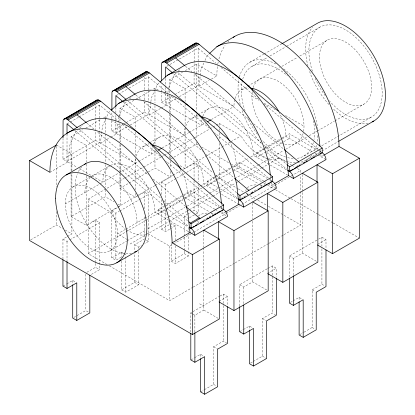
<?xml version="1.0" encoding="UTF-8"?>
<svg xmlns="http://www.w3.org/2000/svg" width="415" height="415" viewBox="0 0 415 415"><rect width="100%" height="100%" fill="white"/><g stroke="black" fill="none" stroke-linecap="round" stroke-linejoin="round"><path stroke-width="0.31" stroke-dasharray="2.08 1.56" d="M99.595 131.228L99.595 142.703L67.017 161.508L62.945 159.158L63.023 138.491M62.945 159.158L95.523 140.353L95.554 131.306M95.559 130.663L95.647 104.829M126.923 126.923L115.884 133.298L111.811 130.948L111.853 119.323M111.853 118.674L111.879 112.216M126.196 122.643L144.384 112.138L144.425 100.513M144.43 99.87L144.456 92.12M144.467 89.536L144.508 77.263M176.048 98.563L165.559 104.616L161.487 102.266L161.523 92.576M161.523 91.933L161.549 84.826M174.788 94.589L194.064 83.457L194.096 73.771M194.101 73.123L194.189 47.938M192.84 314.082L194.879 315.26L203.838 310.088L203.832 247.937M49.919 172.324L67.832 161.98L69.912 144.928L76.018 131.441L78.264 129.356M135.731 158.981A36.857 21.279 60 0 0 135.425 163.391L100.409 143.17L102.489 126.119L108.59 112.631L111.287 110.131M110.722 137.215L116.698 133.77L118.7 117.346M185.178 127.903A36.857 21.279 60 0 0 184.291 135.181L149.27 114.96L150.811 102.329M150.889 101.696L151.351 97.909L154.271 91.456M161.409 107.952L166.374 105.088L168.376 88.665M234.714 99.771A36.857 21.279 60 0 0 233.967 106.499L198.951 86.279L201.031 69.227L203.947 62.779M118.778 116.714L124.879 103.226L127.576 100.726M154.536 90.869L157.456 84.421L160.154 81.921M168.718 87.446L174.554 74.55L177.252 72.044M205.01 60.429L207.132 55.74L209.829 53.239M79.649 128.069L82.45 125.47M129.444 98.993L132.25 96.394M178.191 71.178L180.992 68.579M67.017 123.893L69.777 122.3M70.332 121.979L78.611 117.201M79.166 116.88L99.595 105.088L117.502 120.158M115.884 95.683L118.088 94.407M118.643 94.091L126.923 89.308M129.132 88.032L148.456 76.874L166.861 92.363M166.664 66.364L169.424 64.771M169.979 64.45L198.137 48.197L216.044 63.267M71.09 170.752L71.09 136.587L82.865 129.791M85.672 128.173L100.809 119.432M103.615 117.813L105.296 116.843L106.951 117.798M119.956 116.112L119.956 108.377L135.518 99.393M136.073 99.071L150.526 90.729M153.306 89.121L154.971 88.162L158.841 90.392M169.631 88.079L169.631 79.696L182.507 72.262M185.308 70.649L196.508 64.18L216.863 75.935A86.377 49.873 60 0 1 217.693 64.828M111.811 130.948L122.939 124.521M123.483 124.21L125.657 122.954M161.487 102.266L171.53 96.467M130.237 125.008L148.456 114.488L148.456 103.013M179.363 96.648L198.137 85.812L198.137 74.97M100.409 143.17L110.183 137.531M149.27 114.96L160.859 108.274M198.951 86.279L209.025 80.463M211.266 79.166L216.863 75.935M249.726 62.328L263.691 54.261M264.251 53.94L281.012 44.265M252.03 66.317L267.67 57.286M269.906 55.994L286.106 46.641M286.666 46.319L319.623 27.291M73.024 186.952L89.775 177.283M90.335 176.961L109.363 165.974M136.317 156.113A36.857 21.279 60 0 1 143.061 146.516L149.032 143.071M149.576 142.755L159.35 137.116L164.745 135.446L171.032 136.073A36.857 21.279 60 0 1 196.202 158.39L200.346 167.017L202.945 175.778L203.838 184.078L219.353 193.037M185.785 126.004A36.857 21.279 60 0 1 191.922 118.306L197.441 115.121M197.991 114.805L209.025 108.434L214.42 106.769L220.707 107.392A36.857 21.279 60 0 1 245.882 129.713L250.022 138.335L252.626 147.097L253.513 155.397L287.419 174.969M235.04 98.578A36.857 21.279 60 0 1 241.603 89.624L247.2 86.393M247.76 86.071L279.627 67.671M281.863 66.379L297.503 57.353M299.739 56.061L327.108 40.255M65.388 203.827A36.857 21.279 60 0 1 104.481 200.331A36.857 21.279 60 0 1 104.481 252.455A36.857 21.279 60 0 1 65.388 203.827L99.491 184.136M100.051 183.814L118.861 172.951M119.416 172.635L138.143 161.824M138.683 161.508L156.133 151.434M162.203 147.927L188.706 132.629M189.256 132.312L205.259 123.073M211.328 119.567L233.967 106.499M107.158 264.614L88.193 253.664L88.193 199.122L124.054 178.419M124.614 178.097L143.102 167.421M143.663 167.095L161.036 157.067M161.596 156.746L163.837 155.449M164.397 155.127L167.198 153.509M167.759 153.187L193.535 138.304M194.096 137.982L212.584 127.306M213.144 126.985L219.307 123.426L240.933 135.913L245.369 142.397A41.464 23.94 60 0 0 266.477 158.291M30.679 239.854L56.43 224.982L62.509 228.494M71.09 173.978L71.09 216.521L105.296 196.772L114.135 201.877M119.956 173.486L119.956 188.311L147.745 172.267M148.3 171.945L154.971 168.091L170.446 177.023L170.446 171.224M170.752 158.981L196.508 144.114L198.183 145.084M91.902 221.952L117.103 207.407M117.663 207.08L136.717 196.082M137.277 195.761L154.645 185.728M155.205 185.406L172.578 175.379M173.138 175.052L180.982 170.524M183.222 169.232L221.325 147.232M221.885 146.91L230.289 142.06M230.849 141.733L240.933 135.913M62.945 259.059L62.945 239.092L66.867 236.825M67.427 236.503L71.904 233.92L71.904 173.968M71.09 216.521L86.564 225.454L95.523 220.282L99.595 222.632L99.595 269.651L90.366 274.979M121.31 257.113L115.884 260.247L111.811 257.897L111.811 210.877L117.409 207.645M117.969 207.324L120.77 205.705L120.77 174.118M119.956 188.311L135.425 197.244L144.384 192.072L148.456 194.422L148.456 241.442L144.659 243.636M161.487 194.438L161.487 182.195L170.446 177.023M180.131 165.689L185.106 168.563L194.064 163.391L198.137 165.741L198.137 181.843M62.945 239.092L67.017 241.442L69.227 240.166M69.777 239.844L99.595 222.632M111.811 210.877L115.884 213.227L119.193 211.318M119.748 210.996L139.072 199.843M139.622 199.522L148.456 194.422M161.487 182.195L165.559 184.55L176.048 178.492M176.603 178.175L185.987 172.754M186.543 172.438L198.137 165.741M165.409 210.026L158.229 214.171L158.229 209.466L163.723 206.297M164.273 205.98L181.848 195.833M183.529 194.863L190.807 190.661L218.695 206.836M215.925 180.857L207.095 185.956L207.095 181.256L214.783 176.816M215.333 176.5L230.709 167.619M231.269 167.297L239.668 162.447L267.001 178.3M266.155 151.859L256.771 157.275L256.771 152.575L264.5 148.114M265.05 147.792L281.614 138.231M282.169 137.91L289.343 133.77L317.231 149.945M125.33 229.402L117.512 233.915L127.286 239.559M125.885 229.08L165.46 206.229M166.016 205.913L183.129 196.03M183.684 195.714L200.035 186.273M200.58 185.956L215.982 177.065M216.537 176.743L232.545 167.499M233.1 167.183L248.549 158.26M250.753 156.989L286.085 136.587L312.749 151.983M88.193 253.664L146.469 220.023M147.029 219.696L166.078 208.698M166.638 208.377L184.006 198.344M184.566 198.022L217.066 179.259M217.626 178.938L219.307 177.968L237.717 188.592M165.959 209.705L183.077 199.823M185.282 198.552L190.807 195.361L190.807 190.661M216.48 180.541L232.488 171.296M233.043 170.975L239.668 167.152L239.668 162.447M266.71 151.537L283.274 141.977M283.824 141.655L289.343 138.47L289.343 133.77M109.876 250.79L126.679 241.089M127.239 240.762L145.722 230.092M147.963 228.8L167.561 217.486M168.122 217.159L184.924 207.459M187.165 206.167L209.004 193.556M209.565 193.234L217.963 188.384M218.523 188.062L234.205 179.005M234.766 178.683L257.731 165.424M258.291 165.103L267.25 159.931M267.81 159.609L283.492 150.552M285.733 149.26L306.986 136.986M309.222 135.7L317.039 131.181M317.6 130.86L334.36 121.185M334.915 120.864L363.965 104.092M130.087 243.999L145.203 235.269M146.339 234.169L148.005 233.655L168.734 221.688M169.294 221.361L186.667 211.334M187.227 211.012L188.908 210.042M189.468 209.715L212.444 196.451M213.004 196.129L219.167 192.57M219.727 192.249L235.414 183.191M235.974 182.865L237.655 181.895M238.215 181.573L261.191 168.308M261.751 167.987L279.119 157.954L286.329 162.12M62.945 286.106L66.203 284.228M66.748 283.912L72.718 280.467L75.774 282.231M86.834 272.318L95.523 267.302L99.595 269.651M111.811 257.897L121.585 252.253L123.618 253.43M121.585 261.18L121.585 289.872L134.61 282.345L134.61 244.731L144.384 239.092L144.384 215.904M161.487 199.589L161.487 229.215L169.631 224.515M184.291 250.478L184.291 216.049L187.004 214.482M187.549 214.171L190.807 212.288M192.975 211.038L194.064 210.41L198.137 212.76L198.137 184.421M134.61 244.731L138.683 247.081L141.401 245.514M161.487 229.215L165.559 231.565L169.901 229.059M170.446 228.748L175.332 225.926L175.332 239.953M189.448 217.776L195.418 214.327M195.963 214.016L198.137 212.76M303.858 156.082L319.498 147.05M321.734 145.764L371.451 117.056M306.161 160.071L338.002 141.691M196.757 224.038L198.437 223.068M202.795 220.552L213.113 214.591M211.354 213.523A10.365 5.986 0 0 1 212.568 213.87L213.658 214.28L215.893 212.988M240.581 198.733L250.572 192.965M251.117 192.653L257.632 188.892M260.345 187.321L262.519 186.07L259.168 184.125M264.199 185.1L265.32 184.452M296.31 166.56L309.559 158.909M311.769 157.638L321.153 152.217L317.791 150.266M225.283 212.132L222.565 213.699L222.367 211.852M273.635 184.213L271.431 185.489L271.166 183.025M323.908 155.189L321.106 156.808L320.842 154.344M148.005 233.655L169.631 246.142L172.993 244.202M173.553 243.875L190.926 233.847M191.486 233.526L193.167 232.556M193.727 232.229L225.661 213.792M226.222 213.466L239.673 205.705M241.914 204.408L274.414 185.645M274.974 185.323L288.98 177.236M291.221 175.944L300.745 170.441L300.745 173.008M73.808 317.454L85.749 310.56L88.805 312.319M171.26 243.34L171.26 261.191L184.291 253.669L188.363 256.019L188.363 252.19M121.585 289.872L125.657 292.222L138.683 284.7L138.683 250.909M171.26 261.191L175.332 263.541L188.363 256.019M109.389 265.901L169.631 300.683L192.607 287.419M193.167 287.097L219.499 271.892M220.059 271.566L234.631 263.157M235.191 262.835L268.246 243.745M268.806 243.423L283.378 235.015M283.938 234.688L300.745 224.982L300.745 175.576M190.807 332.228L190.807 312.91L192.461 311.95M193.011 311.634L219.514 296.331M220.069 296.014L223.379 294.1L227.451 296.45L227.451 305.471M239.668 305.954L239.668 284.695L267.276 268.759M267.825 268.438L272.245 265.89L276.317 268.24L276.317 277.256M289.343 277.272L289.343 256.014L318.056 239.439M318.606 239.123L321.921 237.209L325.993 239.559L325.993 249.223M219.053 301.3L227.451 296.45M239.668 284.695L243.74 287.05L252.699 281.873L268.173 290.811M267.359 273.412L276.317 268.24M289.343 256.014L293.415 258.369L302.374 253.197L317.849 262.13M317.594 244.409L325.993 239.559M190.807 359.924L194.064 358.046M194.604 357.73L200.58 354.286L203.122 355.754M204.377 389.706L213.606 384.378L213.606 346.764L223.379 341.12L226.434 342.883M239.668 331.715L242.925 329.837M243.47 329.52L249.441 326.076L252.496 327.834M253.243 361.496L262.472 356.163L262.472 318.549L272.245 312.91L275.295 314.674M290.433 302.405L292.601 301.155M293.146 300.839L299.116 297.394L302.68 299.448M304.003 332.187L312.147 327.487L312.147 289.867L321.921 284.228L324.976 285.992M200.58 391.9L203.838 390.017M250.525 363.063L252.699 361.807M299.661 334.692L303.464 332.498M241.603 89.624L246.998 87.959L248.933 88.151M191.922 118.306L197.322 116.641L199.257 116.833M143.061 146.516L148.456 144.851L150.391 145.043M110.483 165.326L115.884 163.66L122.166 164.283A36.857 21.279 60 0 1 147.341 186.605L151.48 195.226L154.084 203.988L154.971 212.288L169.932 220.925M279.119 157.954L274.689 159.324A41.464 23.94 60 0 1 267.618 158.623M145.79 234.34L143.569 235.025A41.464 23.94 60 0 1 126.876 229.837M262.519 186.07L261.434 185.661A10.365 5.986 0 0 0 259.577 185.173M199.636 303.837L203.848 306.104M251.884 96.156L259.168 100.357M264.215 103.273L277.106 110.712M285.51 115.567L304.003 126.243M194.064 83.457L198.137 85.812M314.975 153.27L317.205 154.556M317.765 154.878L325.993 159.63M169.631 79.696L185.106 88.628L185.106 101.525M286.884 162.436L291.32 164.999M291.875 165.32L294.645 166.918M297.42 168.521L300.745 170.441M163.816 93.266L170.446 97.094L170.446 112.564M166.374 105.088L201.394 125.304A36.857 21.279 60 0 1 202.141 118.581M144.384 112.138L148.456 114.488M263.629 180.982L236.41 165.269L235.523 156.969L232.919 148.207L230.019 142.169M264.184 181.303L267.53 183.238M268.085 183.56L276.317 188.306M201.545 147.019L230.647 163.826M231.207 164.148L263.11 182.569M263.67 182.891L265.351 183.861M267.592 185.152L274.865 189.354M275.425 189.676L290.536 198.401M291.097 198.723L317.963 214.239M318.523 214.56L332.519 222.637M333.074 222.959L359.385 238.148M119.956 108.377L135.425 117.31L135.425 128.915M238.272 188.913L243.854 192.135M246.085 193.426L247.755 194.391M249.986 195.678L255.567 198.899M257.798 200.186L267.836 205.985M268.396 206.307L283.455 215.001M284.01 215.323L300.745 224.982M111.376 120.35L120.77 125.776L120.77 141.888M116.698 133.77L151.714 153.986A36.857 21.279 60 0 1 152.601 146.708M221.579 194.324L238.298 203.973M95.523 140.353L99.595 142.703M214.768 209.196L187.549 193.483L186.662 185.178L184.058 176.417L181.422 170.928M215.323 209.518L218.663 211.448M220.894 212.734L226.367 215.893M71.09 136.587L86.564 145.525L86.564 163.572M184.291 216.049L188.363 218.404M312.147 289.867L315.203 291.631M56.43 145.053L71.904 153.986L71.904 170.747M67.832 161.98L77.283 167.432M79.504 168.718L102.853 182.195A36.857 21.279 60 0 1 109.451 165.995M170.487 221.247L189.992 232.504M175.332 225.926L171.26 223.576L171.26 226.761M118.005 204.113L120.77 205.705M312.147 327.487L315.203 329.245M88.193 199.122L109.819 211.609L114.255 218.098A41.464 23.94 60 0 0 124.832 228.411M146.422 240.264L148.456 241.442M262.472 318.549L266.036 320.608M124.127 253.726L125.657 254.608L125.657 256.517M65.274 230.086L71.904 233.92M203.838 310.088L219.307 319.021M190.807 312.91L192.332 313.787M134.61 282.345L138.683 284.7M262.472 356.163L266.544 358.519M213.606 346.764L217.678 349.114M213.606 384.378L216.661 386.142M256.771 152.575L267.924 159.044M268.484 159.37L288.005 170.69M269.231 179.596L271.477 180.899M233.5 169.237L258.612 183.804M207.095 181.256L217.688 187.404M220.479 189.022L237.769 199.05M220.925 208.128L222.611 209.108M184.639 197.452L209.751 212.013M210.306 212.34L213.658 214.28M158.229 209.466L167.152 214.643M169.387 215.935L188.348 226.938M245.882 129.713L177.745 72.459M196.202 158.39L128.069 101.141M147.341 186.605L78.715 128.935M318.066 149.333L264.417 104.144M318.559 149.742L321.459 152.186M173.61 73.751L263.816 149.924M266.772 152.409L286.967 169.382M268.386 178.014L214.742 132.826M123.457 102.038L215.613 179.845M218.57 182.33L238.277 198.889M221.989 208.294L165.881 161.036M75.068 130.647L163.795 205.575M166.752 208.06L188.426 226.274M270.85 180.084L272.245 181.256M220.993 67.443L258.524 99.154M185.453 66.234L191.875 71.655M194.843 74.155L249.192 120.008M253.638 123.758L283.777 149.187M246.069 130.103L260.828 142.553M264.272 145.458L287.393 164.968M171.81 96.545L208.844 127.836M135.778 94.916L140.716 99.081M143.683 101.582L202.479 151.19M206.431 154.525L234.096 177.864M196.388 158.784L213.118 172.894M215.577 174.969L237.224 193.234M122.456 124.334L160.963 156.88M86.927 123.141L93.857 128.982M97.816 132.323L148.29 174.907M153.239 179.083L185.406 206.224M147.527 186.994L161.3 198.614M163.764 200.689L187.865 221.029M247.859 194.531L247.273 193.836A10.365 5.986 0 0 1 246.51 192.887M198.998 222.741L198.412 222.046A10.365 5.986 0 0 1 197.644 221.096M278.906 111.843L282.594 119.525L285.198 128.287L286.085 136.587M320.406 150.235L320.779 153.732M270.352 175.421L270.538 177.169M270.601 177.75L271.099 182.413M221.428 203.049L221.615 204.797M221.864 207.126L222.041 208.776M203.827 231.134L203.832 247.293M321.921 237.209L321.921 246.225M321.921 248.803L321.921 284.228M302.374 174.554L302.374 191.958M302.374 192.602L302.374 253.197M299.116 297.394L299.116 300.579M293.415 258.369L293.415 275.757M272.245 265.89L272.245 276.193M272.245 276.841L272.245 312.91M252.699 203.231L252.699 218.705M252.699 221.283L252.699 281.873M249.441 326.076L249.441 329.899M243.74 287.05L243.74 303.796M223.379 294.1L223.379 305.051M223.379 305.694L223.379 341.12M219.307 123.426L219.307 125.351M219.307 128.557L219.307 130.481M219.307 133.049L219.307 138.823M219.307 143.315L219.307 177.968M200.58 354.286L200.58 358.109M198.137 48.197L198.137 74.332M196.508 64.18L196.508 73.849M196.508 74.498L196.508 111.236M196.508 113.819L196.508 138.958M196.508 142.179L196.508 144.114M194.879 315.26L194.879 332.005M194.064 163.391L194.064 180.136M194.064 180.779L194.064 210.41M188.363 227.327L188.363 232.426M188.363 233.064L188.363 251.552M185.106 104.103L185.106 125.372M185.106 127.95L185.106 168.563M184.291 251.117L184.291 253.669M175.332 245.69L175.332 263.541M170.446 115.142L170.446 153.82M170.446 156.398L170.446 160.268M170.446 160.911L170.446 168.002M169.631 90.657L169.631 94.521M169.631 95.17L169.631 113.217M169.631 113.86L169.631 153.182M169.631 155.76L169.631 158.987M169.631 246.142L169.631 300.683M165.559 78.477L165.559 86.766M165.559 87.404L165.559 93.142M165.559 93.78L165.559 104.616M165.559 184.55L165.559 205.16M165.559 210.312L165.559 231.565M154.971 88.162L154.971 90.74M154.971 91.383L154.971 102.987M154.971 105.566L154.971 144.887M154.971 150.043L154.971 168.091M148.456 76.874L148.456 90.263M148.456 90.901L148.456 102.375M144.384 192.072L144.384 208.818M138.683 247.081L138.683 248.357M135.425 132.136L135.425 155.345M135.425 158.566L135.425 190.153M135.425 193.374L135.425 197.244M125.657 257.155L125.657 292.222M121.585 252.253L121.585 256.719M120.77 144.467L120.77 173.475M119.956 118.69L119.956 122.56M119.956 123.203L119.956 141.899M119.956 144.477L119.956 172.837M115.884 107.158L115.884 112.896M115.884 115.448L115.884 119.909M115.884 120.547L115.884 133.298M115.884 213.227L115.884 260.247M105.296 116.843L105.296 118.773M105.296 119.421L105.296 163.899M105.296 164.542L105.296 187.103M105.296 189.681L105.296 196.772M99.595 105.088L99.595 130.59M95.523 220.282L95.523 262.794M95.523 263.437L95.523 267.302M86.564 164.216L86.564 175.177M86.564 175.82L86.564 225.454M85.749 274.216L85.749 310.56M72.718 280.467L72.718 284.291M67.017 134.097L67.017 161.508M67.017 241.442L67.017 260.765M56.43 146.339L56.43 186.952M56.43 211.448L56.43 224.982M303.116 133.521A36.857 21.279 60 0 1 283.035 143.652M282.475 143.45A36.857 21.279 60 0 1 252.185 91.746M253.155 87.596A36.857 21.279 60 0 1 284.249 85.64A36.857 21.279 60 0 1 303.609 131.249M197.021 219.053A10.365 5.986 0 0 1 197.177 218.01M198.412 216.059A10.365 5.986 0 0 1 207.386 213.066M202.883 116.127A36.857 21.279 60 0 1 209.025 108.434M153.446 144.202A36.857 21.279 60 0 1 159.35 137.116M84.935 192.539A36.857 21.279 60 0 1 89.645 178.004M91.533 176.339A36.857 21.279 60 0 1 120.267 184.815A36.857 21.279 60 0 1 137.054 222.632M217.797 64.211A86.377 49.873 60 0 1 218.254 61.788M218.949 58.883A86.377 49.873 60 0 1 225.049 45.396M227.902 41.868A86.377 49.873 60 0 1 228.795 40.95M245.882 190.843A10.365 5.986 0 0 1 246.235 189.292M247.273 187.85A10.365 5.986 0 0 1 256.252 184.857M295.449 162.716A56.435 32.583 60 0 1 264.454 146.775M261.362 143.533A56.435 32.583 60 0 1 241.852 110.011M240.233 104.487A56.435 32.583 60 0 1 239.253 77.579M239.398 77.019A56.435 32.583 60 0 1 276.214 64.164M283.673 68.906A56.435 32.583 60 0 1 317.574 128.666M317.833 135.56A56.435 32.583 60 0 1 317.138 142.501M316.489 145.38A56.435 32.583 60 0 1 314.108 151.558M311.738 155.215A56.435 32.583 60 0 1 297.897 162.623M312.464 71.307A51.828 29.922 60 0 1 340.279 27.26A51.828 29.922 60 0 1 381.733 99.693A51.828 29.922 60 0 1 329.318 100.757M325.282 95.746A51.828 29.922 60 0 1 314.746 77.346M293.229 158.483A51.828 29.922 60 0 1 287.429 157.55M285.691 157.031A51.828 29.922 60 0 1 262.161 140.275M257.31 134.258A51.828 29.922 60 0 1 247.662 117.544M245.078 110.95A51.828 29.922 60 0 1 242.396 80.386M242.728 79.161A51.828 29.922 60 0 1 287.429 75.8M313.341 120.682A51.828 29.922 60 0 1 313.999 139.601M313.341 142.589A51.828 29.922 60 0 1 296.269 158.426M368.006 123.224A56.435 32.583 60 0 1 332.498 108.196M328.955 104.513A56.435 32.583 60 0 1 309.045 69.751M307.982 66.068A56.435 32.583 60 0 1 312.562 27.188M131.539 253.347A50.677 29.258 60 0 1 125.33 253.783M124.708 253.731A50.677 29.258 60 0 1 86.138 223.037A50.677 29.258 60 0 1 77.397 173.802M78.43 171.525A50.677 29.258 60 0 1 81.641 166.913M319.477 57.13A36.857 21.279 60 0 0 358.57 105.758A36.857 21.279 60 0 0 358.57 53.639A36.857 21.279 60 0 0 319.477 57.13"/><path stroke-width="0.62" d="M63.023 137.842L63.085 120.407L63.495 119.504L96.716 100.098L98.542 99.937L100.648 101.151L179.913 167.795L180.629 169.284M111.884 109.633L111.946 92.197L112.356 91.295L145.577 71.888L147.403 71.728L149.509 72.941L228.779 139.585L229.495 141.074M161.565 80.951L161.627 63.516L162.032 62.613L195.257 43.207L196.098 42.947L198.137 43.492L322.216 148.056L322.216 152.756A5.758 3.325 60 0 1 325.993 159.63L293.415 178.434L288.529 175.612L286.449 156.159A86.377 49.873 60 0 0 184.265 65.544L167.162 75.416L160.154 81.921M203.822 230.486L203.838 230.154L219.307 239.087L219.307 319.021L192.436 334.537L29.558 240.498L29.558 160.569L56.43 145.053M96.067 100.7L96.716 100.098M144.928 72.49L145.577 71.888M111.287 110.131L118.296 103.631L134.585 94.226A86.377 49.873 60 0 1 236.773 184.841L238.853 204.294L243.74 207.116L276.317 188.306A5.758 3.325 60 0 0 272.536 181.438L272.536 176.738L228.966 139.974M194.609 43.808L195.257 43.207M209.829 53.239L216.838 46.739L234.755 36.395M64.045 119.188L97.556 99.839M112.356 91.295L146.422 71.629M162.032 62.613L196.098 42.947M64.138 118.908L65.964 118.742L98.542 99.937M113.005 90.698L114.831 90.532L147.403 71.728M162.68 62.017L164.506 61.851L197.078 43.046M65.964 118.742L67.017 119.193L99.595 100.383M114.831 90.532L115.884 90.984L148.456 72.174M164.506 61.851L165.559 62.302L198.137 43.492M67.017 119.193L68.07 119.961L100.648 101.151M115.884 90.984L116.937 91.751L149.509 72.941M165.559 62.302L166.612 63.07L199.19 44.26M67.806 132.779L85.723 122.435A86.377 49.873 60 0 1 187.912 213.051L189.992 232.504L194.879 235.326L227.451 216.521A5.758 3.325 60 0 0 223.675 209.648L223.675 204.948L180.105 168.184M281.567 43.943L317.319 23.302A56.435 32.583 60 0 1 374.532 57.254A56.435 32.583 60 0 1 372.136 121.88M66.115 174.985L85.656 163.702M158.338 150.163L161.653 148.248M207.464 121.797L210.779 119.883M62.945 259.702L62.945 286.106L67.017 288.461L76.791 282.817L76.791 320.432L72.718 318.082L72.718 284.929M116.786 262.757L136.333 251.474M190.303 223.083L199.262 217.911M194.879 235.326A5.758 3.325 60 0 0 191.097 228.458L191.097 223.752L223.675 204.948M243.74 207.116A5.758 3.325 60 0 0 239.963 200.248L239.963 195.543L272.536 176.738M293.415 178.434A5.758 3.325 60 0 0 289.639 171.566L289.639 166.861L322.216 148.056M338.562 141.365L373.754 121.045M191.912 227.638L190.807 228.276L189.463 227.581M193.011 227L194.116 226.362M195.221 225.724L196.876 224.769M200.191 222.855L203.506 220.941M207.37 218.71L208.475 218.072M209.575 217.434L210.68 216.796M212.34 215.841L213.44 215.203M214.545 214.565L215.65 213.927M216.755 213.294L220.619 211.059M221.724 210.421L223.379 209.466L223.675 209.648L191.097 228.458L189.411 227.098M240.773 199.428L239.668 200.061L238.329 199.371M241.878 198.79L242.983 198.152M244.087 197.514L245.187 196.876M251.262 193.369L252.917 192.415M258.441 189.224L259.546 188.586M260.651 187.948L261.751 187.31M263.411 186.356L264.516 185.718M265.616 185.08L266.721 184.442M267.825 183.809L269.485 182.849M270.585 182.211L271.69 181.573M293.208 169.149L289.343 171.385L288.005 170.69M294.313 168.516L297.628 166.602M298.733 165.964L299.838 165.326M303.702 163.095L304.807 162.457M305.907 161.819L307.012 161.181M310.877 158.95L311.981 158.312M313.086 157.674L314.741 156.72M320.266 153.529L321.371 152.896M29.558 160.569L49.919 172.324A86.377 49.873 60 0 1 110.997 137.059A86.377 49.873 60 0 1 172.075 242.848L189.992 232.504M225.822 211.816L238.853 204.294M274.74 183.575L288.529 175.612M324.468 154.868L339.024 146.464L359.385 158.219L359.385 238.148L332.508 253.664L317.589 245.052M76.791 320.432L89.822 312.91L89.822 275.295M172.075 242.848L192.436 254.603L219.307 239.087M218.492 239.097L218.492 221.693L233.967 230.626L268.173 210.877L268.173 290.811L233.967 310.555L219.047 301.944M267.359 210.887L267.359 193.483L282.833 202.416L317.849 182.195L317.849 262.13L282.833 282.345L267.908 273.734M317.034 182.206L317.034 164.802L332.508 173.735L359.385 158.219M190.807 333.52L190.807 359.924L194.879 362.279L204.652 356.635L204.652 394.25L200.58 391.9L200.58 358.747M239.668 306.597L239.668 331.715L243.74 334.065L253.513 328.426L253.513 366.04L249.441 363.69L249.441 330.537M289.343 278.558L289.343 303.033L293.415 305.383L303.189 299.744L303.189 337.359L299.116 335.009L299.116 301.855M204.652 394.25L217.678 386.728L217.678 349.114L227.451 343.47L227.451 306.758M253.513 366.04L266.544 358.519L266.544 320.904L276.317 315.26L276.317 278.548M303.189 337.359L316.22 329.837L316.22 292.222L325.993 286.578L325.993 249.866M251.516 88.405L253.285 88.582A36.857 21.279 60 0 1 278.455 110.904M201.835 117.087L203.604 117.263A36.857 21.279 60 0 1 228.779 139.585M152.974 145.297L154.743 145.473A36.857 21.279 60 0 1 179.913 167.795M302.374 173.263L317.849 182.195M252.699 201.944L268.173 210.877M321.921 152.575L322.216 152.756L289.639 171.566L287.953 170.207M272.245 181.256L272.536 181.438L239.963 200.248L238.277 198.889M172.661 72.957L165.559 67.002L165.559 77.2M122.985 101.639L115.884 95.683L115.884 106.52M74.124 129.848L67.017 123.893L67.017 134.097M175.571 57.898L184.96 65.819M284.27 149.602L298.598 161.689M166.612 63.07L175.804 70.82M287.393 164.968L289.639 166.861M125.895 86.579L135.28 94.496M234.594 178.284L248.922 190.371M116.937 91.751L126.124 99.501M237.717 193.649L239.963 195.543M77.029 114.789L86.434 122.721M185.904 206.639L200.056 218.581M68.07 119.961L77.263 127.711M188.851 221.859L191.097 223.752M319.965 146.158L319.026 137.349A86.377 49.873 60 0 0 216.838 46.739M270.29 174.84L269.345 166.031A86.377 49.873 60 0 0 167.162 75.416M221.428 203.049L220.484 194.241A86.377 49.873 60 0 0 118.296 103.631M332.508 173.735L332.508 253.664M293.415 275.757L293.415 305.383M282.833 202.416L282.833 282.345M243.74 305.082L243.74 334.065M233.967 230.626L233.967 310.555M194.879 332.648L194.879 362.279M192.436 254.603L192.436 334.537M67.017 261.409L67.017 288.461M252.502 89.988A36.857 21.279 60 0 1 252.771 88.877M152.787 146.064A36.857 21.279 60 0 1 153.208 144.809M202.281 118.031A36.857 21.279 60 0 1 202.665 116.75M233.183 37.371A86.377 49.873 60 0 1 300.268 58.437A86.377 49.873 60 0 1 339.024 146.464M84.582 164.376A50.677 29.258 60 0 1 136.333 192.959A50.677 29.258 60 0 1 135.212 252.066M55.615 198.183A50.677 29.258 60 0 0 109.368 265.045A50.677 29.258 60 0 0 109.368 193.38A50.677 29.258 60 0 0 55.615 198.183"/></g></svg>
